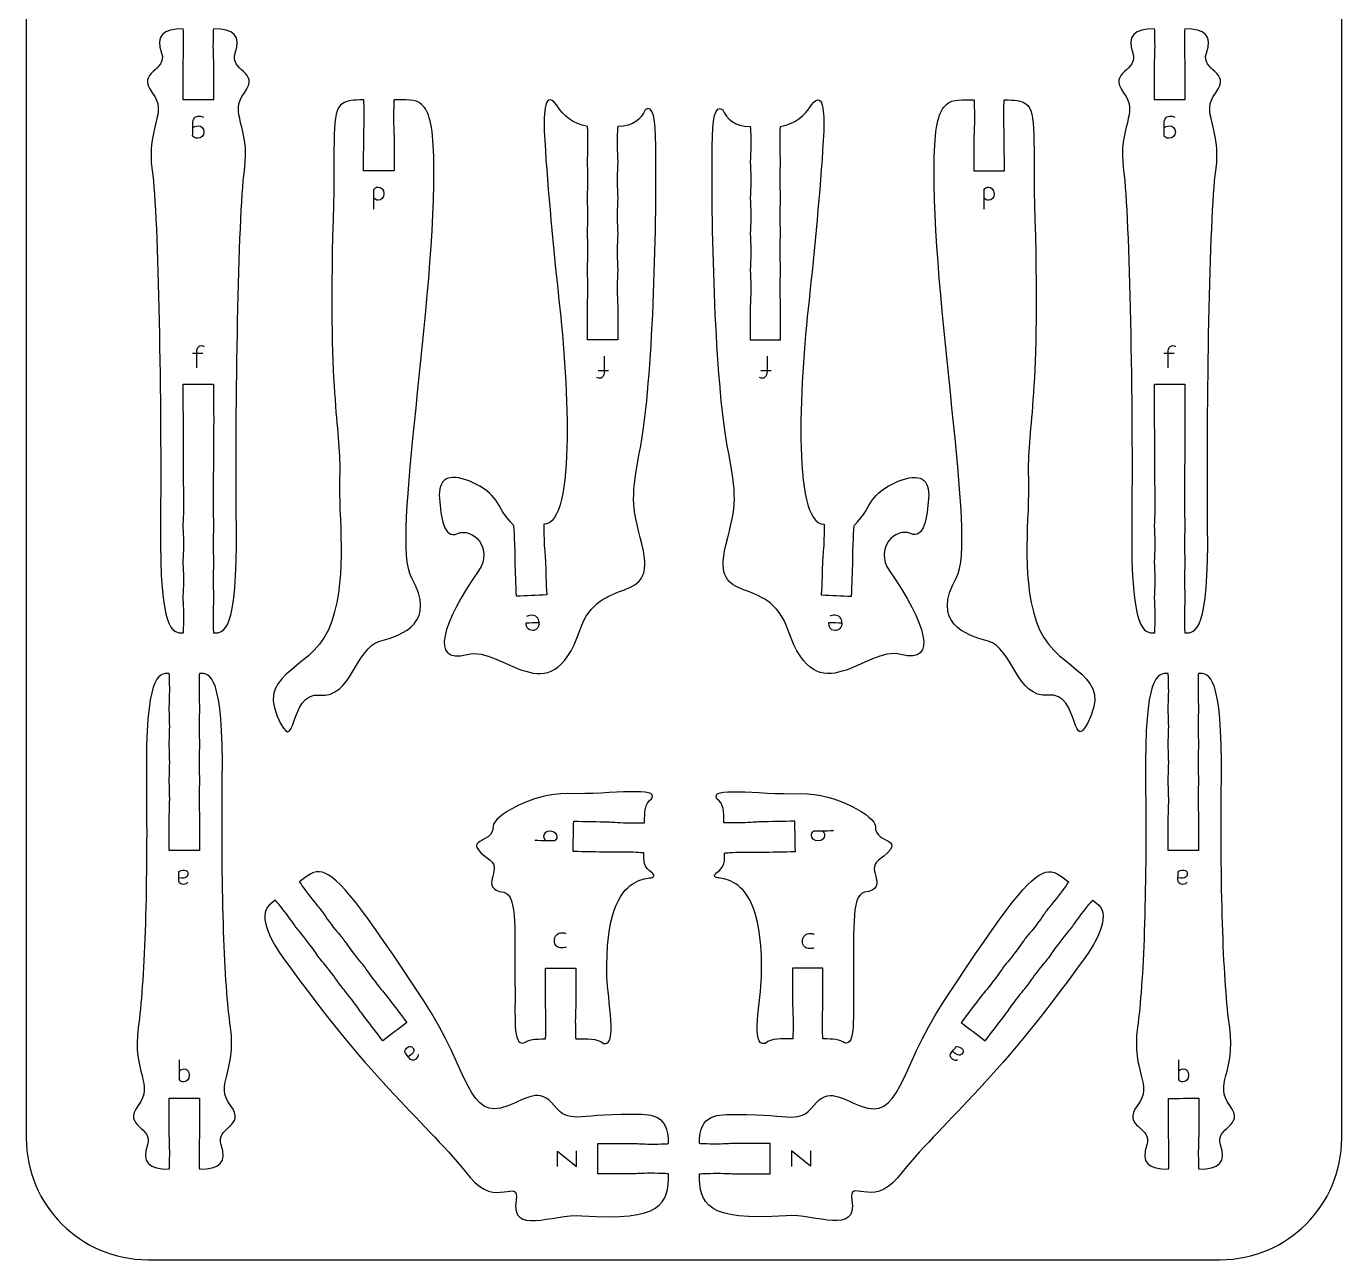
# Model space of a CAD drawing. Extents: x 5 to 405, y 10 to 230.
# Drawn here: x 5 to 135, y 10 to 131.9 of the extents above; entities that cross this region are included whole.
import ezdxf

# ---------------------------------------------------------------- set-up
doc = ezdxf.new("R2010")
doc.units = 0
doc.header["$MEASUREMENT"] = 0
doc.layers.add('DEFAULT', color=18, linetype='CONTINUOUS')

msp = doc.modelspace()

# ---------------------------------------------------------------- linework, layer by layer
at = {"layer": 'DEFAULT', "color": 18}
for points in [[(21.44, 99.6), (22.46, 99.6)], [(117.43, 99.6), (118.45, 99.6)], [(62.53, 97.85), (61.51, 97.85)], [(78.62, 97.85), (77.6, 97.85)], [(57.49, 19.22), (57.49, 20.74), (59.39, 19.22), (59.39, 20.75)], [(82.51, 20.75), (82.51, 19.24), (80.61, 20.75), (80.61, 19.22)]]:
    msp.add_lwpolyline(points, dxfattribs=at)
at = {"layer": 'DEFAULT', "color": 1}
for points, knots in [([(123, 10), (87.67, 10), (52.33, 10), (17, 10), (10.37, 10), (5, 15.37), (5, 22), (5, 87.33), (5, 152.67), (5, 218), (5, 224.63), (10.37, 230), (17, 230), (52.33, 230), (87.67, 230), (123, 230), (129.63, 230), (135, 224.63), (135, 218), (135, 152.67), (135, 87.33), (135, 22), (135, 15.37), (129.63, 10), (123, 10)], [0, 0, 0, 0, 300.472, 300.472, 300.472, 301.472, 301.472, 301.472, 857.062, 857.062, 857.062, 858.062, 858.062, 858.062, 1158.534, 1158.534, 1158.534, 1159.534, 1159.534, 1159.534, 1715.124, 1715.124, 1715.124, 1716.124, 1716.124, 1716.124, 1716.124]), ([(26.56, 117.63), (25.94, 113.15), (25.64, 94.17), (25.76, 82.48), (25.87, 72.04), (24.58, 71.94), (23.51, 71.94), (23.48, 71.94), (23.46, 72.73), (23.46, 73.69), (23.46, 74.66), (23.51, 75.17), (23.51, 75.44), (23.51, 75.72), (23.46, 76.23), (23.46, 77.19), (23.46, 78.16), (23.51, 78.67), (23.51, 78.94), (23.51, 79.22), (23.46, 79.75), (23.46, 80.74), (23.46, 81.74), (23.51, 82.26), (23.51, 82.54), (23.51, 82.82), (23.46, 83.35), (23.46, 84.34), (23.46, 85.33), (23.52, 92.95), (23.52, 93.23), (23.51, 94.33), (23.51, 95.44), (23.51, 96.54), (22.51, 96.54), (21.51, 96.54), (20.51, 96.54), (20.51, 95.44), (20.52, 94.33), (20.52, 93.23), (20.52, 92.95), (20.56, 85.33), (20.56, 84.34), (20.56, 83.35), (20.51, 82.82), (20.51, 82.54), (20.51, 82.26), (20.56, 81.74), (20.56, 80.74), (20.56, 79.75), (20.51, 79.22), (20.51, 78.94), (20.51, 78.67), (20.56, 78.16), (20.56, 77.19), (20.56, 76.23), (20.51, 75.72), (20.51, 75.44), (20.51, 75.17), (20.56, 74.66), (20.56, 73.69), (20.56, 72.73), (20.54, 71.94), (20.51, 71.94), (19.44, 71.94), (18.15, 72.02), (18.26, 82.48), (18.38, 94.17), (18.07, 113.15), (17.44, 117.64), (16.82, 122.12), (19.06, 123.22), (17.44, 125.34), (15.83, 127.46), (18.99, 127.49), (18.37, 129.23), (17.74, 130.98), (18.51, 131.64), (20.5, 131.64), (20.53, 131.64), (20.55, 130.85), (20.55, 129.89), (20.55, 128.92), (20.5, 128.41), (20.5, 128.14), (20.5, 126.97), (20.5, 125.8), (20.5, 124.64), (21.5, 124.64), (22.5, 124.64), (23.5, 124.64), (23.5, 125.8), (23.5, 126.97), (23.5, 128.14), (23.5, 128.41), (23.45, 128.92), (23.45, 129.89), (23.45, 130.85), (23.48, 131.64), (23.5, 131.64), (25.49, 131.64), (26.26, 130.98), (25.64, 129.23), (25.02, 127.49), (28.18, 127.46), (26.56, 125.34), (24.94, 123.22), (27.18, 122.12), (26.56, 117.63)], [1, 1, 1, 1, 2, 2, 2, 3, 3, 3, 4, 4, 4, 5, 5, 5, 6, 6, 6, 7, 7, 7, 8, 8, 8, 9, 9, 9, 10, 10, 10, 11, 11, 11, 20.380005, 20.380005, 20.380005, 28.880005, 28.880005, 28.880005, 38.260011, 38.260011, 38.260011, 39.260011, 39.260011, 39.260011, 40.260011, 40.260011, 40.260011, 41.260011, 41.260011, 41.260011, 42.260011, 42.260011, 42.260011, 43.260011, 43.260011, 43.260011, 44.260011, 44.260011, 44.260011, 45.260011, 45.260011, 45.260011, 46.260011, 46.260011, 46.260011, 47.260011, 47.260011, 47.260011, 48.260011, 48.260011, 48.260011, 49.260011, 49.260011, 49.260011, 50.260011, 50.260011, 50.260011, 51.260011, 51.260011, 51.260011, 52.260011, 52.260011, 52.260011, 53.260011, 53.260011, 53.260011, 63.180011, 63.180011, 63.180011, 71.680011, 71.680011, 71.680011, 81.600011, 81.600011, 81.600011, 82.600011, 82.600011, 82.600011, 83.600011, 83.600011, 83.600011, 84.600011, 84.600011, 84.600011, 85.600011, 85.600011, 85.600011, 86.600011, 86.600011, 86.600011, 86.600011]), ([(122.56, 117.63), (121.93, 113.15), (121.63, 94.17), (121.75, 82.48), (121.86, 72.04), (120.58, 71.94), (119.51, 71.94), (119.48, 71.94), (119.46, 72.73), (119.46, 73.69), (119.46, 74.66), (119.51, 75.17), (119.51, 75.44), (119.51, 75.72), (119.46, 76.23), (119.46, 77.19), (119.46, 78.16), (119.51, 78.67), (119.51, 78.94), (119.51, 79.22), (119.46, 79.75), (119.46, 80.74), (119.46, 81.74), (119.51, 82.26), (119.51, 82.54), (119.51, 82.82), (119.46, 83.35), (119.46, 84.34), (119.46, 85.33), (119.51, 92.95), (119.51, 93.23), (119.51, 94.33), (119.51, 95.44), (119.51, 96.54), (118.51, 96.54), (117.51, 96.54), (116.51, 96.54), (116.51, 95.44), (116.51, 94.33), (116.51, 93.23), (116.51, 92.95), (116.56, 85.33), (116.56, 84.34), (116.56, 83.35), (116.51, 82.82), (116.51, 82.54), (116.51, 82.26), (116.56, 81.74), (116.56, 80.74), (116.56, 79.75), (116.51, 79.22), (116.51, 78.94), (116.51, 78.67), (116.56, 78.16), (116.56, 77.19), (116.56, 76.23), (116.51, 75.72), (116.51, 75.44), (116.51, 75.17), (116.56, 74.66), (116.56, 73.69), (116.56, 72.73), (116.53, 71.94), (116.51, 71.94), (115.44, 71.94), (114.15, 72.02), (114.25, 82.48), (114.38, 94.17), (114.06, 113.15), (113.44, 117.64), (112.82, 122.12), (115.06, 123.22), (113.44, 125.34), (111.82, 127.46), (114.98, 127.49), (114.36, 129.23), (113.74, 130.98), (114.51, 131.64), (116.5, 131.64), (116.53, 131.64), (116.55, 130.85), (116.55, 129.89), (116.55, 128.92), (116.5, 128.41), (116.5, 128.14), (116.5, 126.97), (116.5, 125.8), (116.5, 124.64), (117.5, 124.64), (118.5, 124.64), (119.5, 124.64), (119.5, 125.8), (119.5, 126.97), (119.5, 128.14), (119.5, 128.41), (119.45, 128.92), (119.45, 129.89), (119.45, 130.85), (119.47, 131.64), (119.5, 131.64), (121.49, 131.64), (122.26, 130.98), (121.63, 129.23), (121.01, 127.49), (124.17, 127.46), (122.56, 125.34), (120.94, 123.22), (123.18, 122.12), (122.56, 117.63)], [1, 1, 1, 1, 2, 2, 2, 3, 3, 3, 4, 4, 4, 5, 5, 5, 6, 6, 6, 7, 7, 7, 8, 8, 8, 9, 9, 9, 10, 10, 10, 11, 11, 11, 20.380005, 20.380005, 20.380005, 28.880005, 28.880005, 28.880005, 38.260011, 38.260011, 38.260011, 39.260011, 39.260011, 39.260011, 40.260011, 40.260011, 40.260011, 41.260011, 41.260011, 41.260011, 42.260011, 42.260011, 42.260011, 43.260011, 43.260011, 43.260011, 44.260011, 44.260011, 44.260011, 45.260011, 45.260011, 45.260011, 46.260011, 46.260011, 46.260011, 47.260011, 47.260011, 47.260011, 48.260011, 48.260011, 48.260011, 49.260011, 49.260011, 49.260011, 50.260011, 50.260011, 50.260011, 51.260011, 51.260011, 51.260011, 52.260011, 52.260011, 52.260011, 53.260011, 53.260011, 53.260011, 63.180011, 63.180011, 63.180011, 71.680011, 71.680011, 71.680011, 81.600011, 81.600011, 81.600011, 82.600011, 82.600011, 82.600011, 83.600011, 83.600011, 83.600011, 84.600011, 84.600011, 84.600011, 85.600011, 85.600011, 85.600011, 86.600011, 86.600011, 86.600011, 86.600011]), ([(67.21, 120.06), (67.31, 111.32), (66.92, 97.06), (65.72, 90.44), (64.76, 85.16), (64.78, 84.89), (65.86, 80.61), (67.45, 74.31), (61.68, 78.01), (59.7, 72.19), (56.79, 63.68), (52.07, 70.72), (48.58, 69.82), (44.77, 68.84), (46.16, 72.98), (49.69, 78.09), (51.24, 80.33), (49.06, 82.41), (47.63, 81.77), (46.24, 81.16), (45.98, 83.43), (45.83, 85.24), (45.66, 87.14), (46.69, 87.82), (48.82, 86.93), (51.92, 85.63), (51.14, 84.68), (53.16, 82.58), (53.19, 82.58), (53.24, 81.8), (53.28, 80.83), (53.32, 79.87), (53.29, 79.35), (53.3, 79.08), (53.34, 77.92), (53.39, 76.75), (53.43, 75.58), (54.43, 75.62), (55.43, 75.66), (56.43, 75.7), (56.38, 76.87), (56.34, 78.03), (56.3, 79.2), (56.29, 79.47), (56.22, 79.97), (56.18, 80.94), (56.14, 81.9), (56.14, 82.67), (56.16, 82.7), (59.45, 82.68), (58.49, 97.6), (57.55, 105.6), (57.02, 111.03), (56.43, 116.65), (56.19, 121.53), (56.15, 122.38), (56.07, 125.94), (57.41, 124.13), (58.05, 123.05), (59.03, 122.26), (60.46, 122.01), (60.48, 121.99), (60.51, 121.22), (60.5, 120.26), (60.5, 119.3), (60.46, 118.79), (60.46, 118.51), (60.46, 118.23), (60.51, 117.71), (60.5, 116.72), (60.5, 115.72), (60.45, 115.2), (60.45, 114.92), (60.45, 114.65), (60.5, 114.13), (60.5, 113.17), (60.5, 112.2), (60.45, 111.69), (60.46, 111.42), (60.46, 111.14), (60.5, 110.61), (60.5, 109.62), (60.5, 108.63), (60.45, 108.1), (60.45, 107.82), (60.45, 107.54), (60.5, 107.02), (60.5, 106.02), (60.5, 105.03), (60.45, 104.5), (60.45, 104.23), (60.45, 103.12), (60.45, 102.02), (60.46, 100.92), (61.46, 100.92), (62.45, 100.92), (63.45, 100.92), (63.45, 102.02), (63.45, 103.12), (63.45, 104.22), (63.45, 104.5), (63.4, 105.03), (63.4, 106.02), (63.4, 107.02), (63.45, 107.54), (63.45, 107.82), (63.45, 108.1), (63.4, 108.62), (63.4, 109.62), (63.4, 110.61), (63.45, 111.14), (63.45, 111.42), (63.45, 111.69), (63.4, 112.2), (63.4, 113.17), (63.4, 114.13), (63.45, 114.65), (63.45, 114.92), (63.45, 115.2), (63.4, 115.72), (63.4, 116.72), (63.4, 117.71), (63.45, 118.23), (63.45, 118.51), (63.45, 118.79), (63.4, 119.3), (63.4, 120.26), (63.4, 121.21), (63.43, 121.99), (63.46, 122.01), (65.02, 122.01), (65.78, 122.73), (66.15, 123.65), (66.95, 124.24), (67.19, 122.74), (67.21, 120.06)], [1, 1, 1, 1, 2, 2, 2, 3, 3, 3, 4, 4, 4, 5, 5, 5, 6, 6, 6, 7, 7, 7, 8, 8, 8, 9, 9, 9, 10, 10, 10, 11, 11, 11, 12, 12, 12, 21.922165, 21.922165, 21.922165, 30.421381, 30.421381, 30.421381, 40.343584, 40.343584, 40.343584, 41.343584, 41.343584, 41.343584, 42.343584, 42.343584, 42.343584, 43.343584, 43.343584, 43.343584, 44.343584, 44.343584, 44.343584, 45.343584, 45.343584, 45.343584, 46.343584, 46.343584, 46.343584, 47.343584, 47.343584, 47.343584, 48.343584, 48.343584, 48.343584, 49.343584, 49.343584, 49.343584, 50.343584, 50.343584, 50.343584, 51.343584, 51.343584, 51.343584, 52.343584, 52.343584, 52.343584, 53.343584, 53.343584, 53.343584, 54.343584, 54.343584, 54.343584, 55.343584, 55.343584, 55.343584, 56.343584, 56.343584, 56.343584, 65.721591, 65.721591, 65.721591, 74.222591, 74.222591, 74.222591, 83.592593, 83.592593, 83.592593, 84.592593, 84.592593, 84.592593, 85.592593, 85.592593, 85.592593, 86.592593, 86.592593, 86.592593, 87.592593, 87.592593, 87.592593, 88.592593, 88.592593, 88.592593, 89.592593, 89.592593, 89.592593, 90.592593, 90.592593, 90.592593, 91.592593, 91.592593, 91.592593, 92.592593, 92.592593, 92.592593, 93.592593, 93.592593, 93.592593, 94.592593, 94.592593, 94.592593, 95.592593, 95.592593, 95.592593, 95.592593]), ([(72.79, 120.06), (72.69, 111.32), (73.08, 97.06), (74.28, 90.44), (75.24, 85.16), (75.22, 84.89), (74.14, 80.61), (72.55, 74.31), (78.32, 78.01), (80.3, 72.19), (83.21, 63.68), (87.93, 70.72), (91.42, 69.82), (95.23, 68.84), (93.84, 72.98), (90.31, 78.09), (88.76, 80.33), (90.94, 82.41), (92.37, 81.77), (93.76, 81.16), (94.02, 83.43), (94.17, 85.24), (94.34, 87.14), (93.31, 87.82), (91.18, 86.93), (88.08, 85.63), (88.86, 84.68), (86.84, 82.58), (86.81, 82.58), (86.76, 81.8), (86.72, 80.83), (86.68, 79.87), (86.71, 79.35), (86.7, 79.08), (86.66, 77.92), (86.61, 76.75), (86.57, 75.58), (85.57, 75.62), (84.57, 75.66), (83.57, 75.7), (83.62, 76.87), (83.66, 78.03), (83.7, 79.2), (83.71, 79.47), (83.78, 79.97), (83.82, 80.94), (83.86, 81.9), (83.86, 82.67), (83.84, 82.7), (80.55, 82.68), (81.51, 97.6), (82.45, 105.6), (82.98, 111.03), (83.57, 116.65), (83.81, 121.53), (83.85, 122.38), (83.93, 125.94), (82.59, 124.13), (81.95, 123.05), (80.97, 122.26), (79.54, 122.01), (79.52, 121.99), (79.49, 121.22), (79.5, 120.26), (79.5, 119.3), (79.54, 118.79), (79.54, 118.51), (79.54, 118.23), (79.49, 117.71), (79.5, 116.72), (79.5, 115.72), (79.55, 115.2), (79.55, 114.92), (79.55, 114.65), (79.5, 114.13), (79.5, 113.17), (79.5, 112.2), (79.55, 111.69), (79.54, 111.42), (79.54, 111.14), (79.5, 110.61), (79.5, 109.62), (79.5, 108.63), (79.55, 108.1), (79.55, 107.82), (79.55, 107.54), (79.5, 107.02), (79.5, 106.02), (79.5, 105.03), (79.55, 104.5), (79.55, 104.23), (79.55, 103.12), (79.55, 102.02), (79.54, 100.92), (78.54, 100.92), (77.55, 100.92), (76.55, 100.92), (76.55, 102.02), (76.55, 103.12), (76.55, 104.22), (76.55, 104.5), (76.6, 105.03), (76.6, 106.02), (76.6, 107.02), (76.55, 107.54), (76.55, 107.82), (76.55, 108.1), (76.6, 108.62), (76.6, 109.62), (76.6, 110.61), (76.55, 111.14), (76.55, 111.42), (76.55, 111.69), (76.6, 112.2), (76.6, 113.17), (76.6, 114.13), (76.55, 114.65), (76.55, 114.92), (76.55, 115.2), (76.6, 115.72), (76.6, 116.72), (76.6, 117.71), (76.55, 118.23), (76.55, 118.51), (76.55, 118.79), (76.6, 119.3), (76.6, 120.26), (76.6, 121.21), (76.57, 121.99), (76.54, 122.01), (74.98, 122.01), (74.22, 122.73), (73.85, 123.65), (73.05, 124.24), (72.81, 122.74), (72.79, 120.06)], [1, 1, 1, 1, 2, 2, 2, 3, 3, 3, 4, 4, 4, 5, 5, 5, 6, 6, 6, 7, 7, 7, 8, 8, 8, 9, 9, 9, 10, 10, 10, 11, 11, 11, 12, 12, 12, 21.922165, 21.922165, 21.922165, 30.421381, 30.421381, 30.421381, 40.343584, 40.343584, 40.343584, 41.343584, 41.343584, 41.343584, 42.343584, 42.343584, 42.343584, 43.343584, 43.343584, 43.343584, 44.343584, 44.343584, 44.343584, 45.343584, 45.343584, 45.343584, 46.343584, 46.343584, 46.343584, 47.343584, 47.343584, 47.343584, 48.343584, 48.343584, 48.343584, 49.343584, 49.343584, 49.343584, 50.343584, 50.343584, 50.343584, 51.343584, 51.343584, 51.343584, 52.343584, 52.343584, 52.343584, 53.343584, 53.343584, 53.343584, 54.343584, 54.343584, 54.343584, 55.343584, 55.343584, 55.343584, 56.343584, 56.343584, 56.343584, 65.721591, 65.721591, 65.721591, 74.222591, 74.222591, 74.222591, 83.592593, 83.592593, 83.592593, 84.592593, 84.592593, 84.592593, 85.592593, 85.592593, 85.592593, 86.592593, 86.592593, 86.592593, 87.592593, 87.592593, 87.592593, 88.592593, 88.592593, 88.592593, 89.592593, 89.592593, 89.592593, 90.592593, 90.592593, 90.592593, 91.592593, 91.592593, 91.592593, 92.592593, 92.592593, 92.592593, 93.592593, 93.592593, 93.592593, 94.592593, 94.592593, 94.592593, 95.592593, 95.592593, 95.592593, 95.592593]), ([(45.26, 119.03), (45.6, 104.65), (41, 81.01), (43.07, 77.41), (45.58, 73.04), (42.32, 71.73), (39.94, 71.13), (37.56, 70.52), (37.14, 65.43), (33.99, 65.81), (30.84, 66.18), (31.74, 59.17), (29.8, 63.73), (27.86, 68.29), (33.66, 68.24), (35.21, 73.11), (36.76, 77.98), (35.82, 83.28), (35.96, 87.28), (36.15, 92.19), (34.78, 94.46), (35.32, 112.79), (35.55, 120.77), (35.09, 123.4), (36.22, 124.24), (36.66, 124.57), (37.32, 124.63), (38.34, 124.63), (38.37, 124.63), (38.4, 123.84), (38.4, 122.88), (38.39, 121.91), (38.34, 121.4), (38.35, 121.13), (38.34, 119.96), (38.34, 118.79), (38.34, 117.63), (39.34, 117.63), (40.34, 117.63), (41.34, 117.63), (41.34, 118.79), (41.34, 119.96), (41.34, 121.13), (41.34, 121.4), (41.29, 121.91), (41.3, 122.88), (41.3, 123.83), (41.32, 124.61), (41.35, 124.63), (42.49, 124.63), (43.41, 124.74), (44.07, 124.18), (44.78, 123.57), (45.19, 122.18), (45.26, 119.03)], [1, 1, 1, 1, 2, 2, 2, 3, 3, 3, 4, 4, 4, 5, 5, 5, 6, 6, 6, 7, 7, 7, 8, 8, 8, 9, 9, 9, 10, 10, 10, 11, 11, 11, 12, 12, 12, 21.922001, 21.922001, 21.922001, 30.419001, 30.419001, 30.419001, 40.341003, 40.341003, 40.341003, 41.341003, 41.341003, 41.341003, 42.341003, 42.341003, 42.341003, 43.341003, 43.341003, 43.341003, 44.341003, 44.341003, 44.341003, 44.341003]), ([(94.74, 119.03), (94.4, 104.65), (99, 81.01), (96.93, 77.41), (94.42, 73.04), (97.68, 71.73), (100.06, 71.13), (102.44, 70.52), (102.86, 65.43), (106.01, 65.81), (109.16, 66.18), (108.26, 59.17), (110.2, 63.73), (112.14, 68.29), (106.34, 68.24), (104.79, 73.11), (103.24, 77.98), (104.18, 83.28), (104.04, 87.28), (103.85, 92.19), (105.22, 94.46), (104.68, 112.79), (104.45, 120.77), (104.91, 123.4), (103.78, 124.24), (103.34, 124.57), (102.68, 124.63), (101.66, 124.63), (101.63, 124.63), (101.6, 123.84), (101.6, 122.88), (101.61, 121.91), (101.66, 121.4), (101.65, 121.13), (101.66, 119.96), (101.66, 118.79), (101.66, 117.63), (100.66, 117.63), (99.66, 117.63), (98.66, 117.63), (98.66, 118.79), (98.66, 119.96), (98.66, 121.13), (98.66, 121.4), (98.71, 121.91), (98.7, 122.88), (98.7, 123.83), (98.68, 124.61), (98.66, 124.63), (97.51, 124.63), (96.59, 124.74), (95.93, 124.18), (95.22, 123.57), (94.81, 122.18), (94.74, 119.03)], [1, 1, 1, 1, 2, 2, 2, 3, 3, 3, 4, 4, 4, 5, 5, 5, 6, 6, 6, 7, 7, 7, 8, 8, 8, 9, 9, 9, 10, 10, 10, 11, 11, 11, 12, 12, 12, 21.922001, 21.922001, 21.922001, 30.419001, 30.419001, 30.419001, 40.341003, 40.341003, 40.341003, 41.341003, 41.341003, 41.341003, 42.341003, 42.341003, 42.341003, 43.341003, 43.341003, 43.341003, 44.341003, 44.341003, 44.341003, 44.341003]), ([(16.06, 32.95), (16.68, 37.43), (16.99, 45.73), (16.87, 57.41), (16.76, 67.85), (18.05, 67.95), (19.12, 67.95), (19.15, 67.95), (19.17, 67.17), (19.17, 66.2), (19.17, 65.23), (19.12, 64.72), (19.12, 64.45), (19.12, 64.18), (19.17, 63.67), (19.17, 62.7), (19.17, 61.73), (19.12, 61.22), (19.12, 60.95), (19.12, 60.67), (19.17, 60.15), (19.17, 59.15), (19.17, 58.16), (19.12, 57.63), (19.12, 57.35), (19.12, 57.07), (19.17, 56.55), (19.17, 55.55), (19.17, 54.56), (19.12, 54.04), (19.12, 53.76), (19.12, 52.65), (19.12, 51.55), (19.12, 50.45), (20.12, 50.45), (21.12, 50.45), (22.12, 50.45), (22.12, 51.55), (22.12, 52.65), (22.12, 53.76), (22.12, 54.04), (22.07, 54.56), (22.07, 55.55), (22.07, 56.55), (22.12, 57.07), (22.12, 57.35), (22.12, 57.63), (22.07, 58.16), (22.07, 59.15), (22.07, 60.15), (22.12, 60.67), (22.12, 60.95), (22.12, 61.22), (22.07, 61.73), (22.07, 62.7), (22.07, 63.67), (22.12, 64.18), (22.12, 64.45), (22.12, 64.72), (22.07, 65.23), (22.07, 66.2), (22.07, 67.17), (22.09, 67.95), (22.12, 67.95), (23.19, 67.95), (24.48, 67.87), (24.37, 57.41), (24.25, 45.73), (24.56, 37.43), (25.18, 32.95), (25.8, 28.47), (23.56, 27.36), (25.18, 25.24), (26.8, 23.13), (23.64, 23.1), (24.26, 21.35), (24.88, 19.61), (24.11, 18.95), (22.12, 18.95), (22.09, 18.95), (22.07, 19.73), (22.07, 20.7), (22.07, 21.66), (22.12, 22.18), (22.12, 22.45), (22.12, 23.61), (22.12, 24.78), (22.12, 25.95), (21.12, 25.95), (20.12, 25.95), (19.12, 25.95), (19.12, 24.78), (19.12, 23.61), (19.12, 22.45), (19.12, 22.18), (19.17, 21.66), (19.17, 20.7), (19.17, 19.73), (19.15, 18.95), (19.12, 18.95), (17.13, 18.95), (16.36, 19.61), (16.98, 21.35), (17.6, 23.1), (14.44, 23.13), (16.06, 25.24), (17.68, 27.36), (15.44, 28.47), (16.06, 32.95)], [1, 1, 1, 1, 2, 2, 2, 3, 3, 3, 4, 4, 4, 5, 5, 5, 6, 6, 6, 7, 7, 7, 8, 8, 8, 9, 9, 9, 10, 10, 10, 11, 11, 11, 20.380005, 20.380005, 20.380005, 28.880005, 28.880005, 28.880005, 38.260011, 38.260011, 38.260011, 39.260011, 39.260011, 39.260011, 40.260011, 40.260011, 40.260011, 41.260011, 41.260011, 41.260011, 42.260011, 42.260011, 42.260011, 43.260011, 43.260011, 43.260011, 44.260011, 44.260011, 44.260011, 45.260011, 45.260011, 45.260011, 46.260011, 46.260011, 46.260011, 47.260011, 47.260011, 47.260011, 48.260011, 48.260011, 48.260011, 49.260011, 49.260011, 49.260011, 50.260011, 50.260011, 50.260011, 51.260011, 51.260011, 51.260011, 52.260011, 52.260011, 52.260011, 53.260011, 53.260011, 53.260011, 63.180011, 63.180011, 63.180011, 71.680011, 71.680011, 71.680011, 81.600011, 81.600011, 81.600011, 82.600011, 82.600011, 82.600011, 83.600011, 83.600011, 83.600011, 84.600011, 84.600011, 84.600011, 85.600011, 85.600011, 85.600011, 86.600011, 86.600011, 86.600011, 86.600011]), ([(114.82, 32.95), (115.43, 37.43), (115.74, 45.72), (115.61, 57.41), (115.49, 67.85), (116.78, 67.95), (117.85, 67.95), (117.87, 67.95), (117.9, 67.16), (117.9, 66.2), (117.9, 65.23), (117.85, 64.72), (117.85, 64.45), (117.85, 64.18), (117.9, 63.66), (117.9, 62.7), (117.9, 61.73), (117.85, 61.22), (117.85, 60.95), (117.85, 60.67), (117.9, 60.14), (117.9, 59.15), (117.9, 58.15), (117.85, 57.63), (117.85, 57.35), (117.85, 57.07), (117.9, 56.54), (117.9, 55.55), (117.91, 54.56), (117.86, 54.03), (117.86, 53.75), (117.86, 52.65), (117.86, 51.55), (117.86, 50.45), (118.86, 50.45), (119.86, 50.45), (120.86, 50.45), (120.86, 51.55), (120.86, 52.65), (120.85, 53.76), (120.85, 54.04), (120.81, 54.56), (120.8, 55.55), (120.8, 56.55), (120.85, 57.07), (120.85, 57.35), (120.85, 57.63), (120.8, 58.16), (120.8, 59.15), (120.8, 60.15), (120.85, 60.67), (120.85, 60.95), (120.85, 61.22), (120.8, 61.73), (120.8, 62.7), (120.8, 63.67), (120.85, 64.18), (120.85, 64.45), (120.85, 64.72), (120.8, 65.23), (120.8, 66.2), (120.8, 67.17), (120.82, 67.95), (120.84, 67.95), (121.92, 67.95), (123.21, 67.88), (123.11, 57.42), (122.99, 45.73), (123.31, 37.43), (123.93, 32.95), (124.56, 28.47), (122.32, 27.36), (123.94, 25.25), (125.56, 23.13), (122.4, 23.1), (123.02, 21.36), (123.64, 19.61), (122.88, 18.95), (120.88, 18.95), (120.85, 18.95), (120.83, 19.73), (120.83, 20.7), (120.83, 21.66), (120.88, 22.18), (120.88, 22.45), (120.88, 23.61), (120.88, 24.78), (120.88, 25.95), (119.88, 25.95), (118.88, 25.95), (117.88, 25.94), (117.88, 24.78), (117.88, 23.61), (117.88, 22.45), (117.88, 22.17), (117.93, 21.66), (117.93, 20.7), (117.93, 19.73), (117.91, 18.95), (117.88, 18.95), (115.89, 18.94), (115.12, 19.6), (115.74, 21.35), (116.36, 23.09), (113.2, 23.12), (114.82, 25.24), (116.44, 27.36), (114.19, 28.46), (114.82, 32.95)], [1, 1, 1, 1, 2, 2, 2, 3, 3, 3, 4, 4, 4, 5, 5, 5, 6, 6, 6, 7, 7, 7, 8, 8, 8, 9, 9, 9, 10, 10, 10, 11, 11, 11, 20.380015, 20.380015, 20.380015, 28.880018, 28.880018, 28.880018, 38.260033, 38.260033, 38.260033, 39.260033, 39.260033, 39.260033, 40.260033, 40.260033, 40.260033, 41.260033, 41.260033, 41.260033, 42.260033, 42.260033, 42.260033, 43.260033, 43.260033, 43.260033, 44.260033, 44.260033, 44.260033, 45.260033, 45.260033, 45.260033, 46.260033, 46.260033, 46.260033, 47.260033, 47.260033, 47.260033, 48.260033, 48.260033, 48.260033, 49.260033, 49.260033, 49.260033, 50.260033, 50.260033, 50.260033, 51.260033, 51.260033, 51.260033, 52.260033, 52.260033, 52.260033, 53.260033, 53.260033, 53.260033, 63.180035, 63.180035, 63.180035, 71.680038, 71.680038, 71.680038, 81.60004, 81.60004, 81.60004, 82.60004, 82.60004, 82.60004, 83.60004, 83.60004, 83.60004, 84.60004, 84.60004, 84.60004, 85.60004, 85.60004, 85.60004, 86.60004, 86.60004, 86.60004, 86.60004]), ([(62.03, 31.37), (61.37, 31.93), (60.45, 31.82), (59.31, 31.82), (59.28, 31.82), (59.26, 32.61), (59.26, 33.57), (59.26, 34.54), (59.31, 35.05), (59.31, 35.32), (59.31, 36.49), (59.31, 37.65), (59.31, 38.82), (58.31, 38.82), (57.31, 38.82), (56.32, 38.82), (56.32, 37.65), (56.31, 36.49), (56.31, 35.32), (56.31, 35.05), (56.36, 34.54), (56.36, 33.57), (56.36, 32.61), (56.33, 31.82), (56.31, 31.82), (55.29, 31.82), (54.62, 31.76), (54.18, 31.44), (53.03, 31.05), (53.36, 34.18), (53.29, 37.27), (53.19, 41.93), (53.63, 46.07), (52.19, 46.31), (49.63, 46.72), (52.15, 48.51), (50.83, 49.48), (47.63, 51.82), (51.21, 50.92), (51.14, 52.84), (51.1, 53.78), (55, 56.13), (58.48, 56.06), (63.07, 55.98), (67.6, 56.8), (66.79, 55.56), (66.09, 55.04), (66.12, 54.25), (66.09, 53.19), (66.06, 53.17), (65.29, 53.16), (64.35, 53.18), (63.38, 53.2), (62.87, 53.26), (62.59, 53.27), (61.43, 53.29), (60.26, 53.32), (59.1, 53.34), (59.08, 52.34), (59.06, 51.34), (59.04, 50.34), (60.2, 50.32), (61.37, 50.3), (62.54, 50.27), (62.81, 50.27), (63.32, 50.3), (64.28, 50.28), (65.23, 50.26), (66.01, 50.22), (66.03, 50.19), (66.02, 49.51), (65.95, 48.78), (66.9, 48.2), (67.97, 46.8), (62.09, 50.19), (62.38, 38), (62.44, 35.7), (63.49, 30.96), (62.03, 31.37)], [1, 1, 1, 1, 2, 2, 2, 3, 3, 3, 4, 4, 4, 13.923001, 13.923001, 13.923001, 22.420001, 22.420001, 22.420001, 32.343003, 32.343003, 32.343003, 33.343003, 33.343003, 33.343003, 34.343003, 34.343003, 34.343003, 35.343003, 35.343003, 35.343003, 36.343003, 36.343003, 36.343003, 37.343003, 37.343003, 37.343003, 38.343003, 38.343003, 38.343003, 39.343003, 39.343003, 39.343003, 40.343003, 40.343003, 40.343003, 41.343003, 41.343003, 41.343003, 42.343003, 42.343003, 42.343003, 43.343003, 43.343003, 43.343003, 44.343003, 44.343003, 44.343003, 54.258248, 54.258248, 54.258248, 62.757968, 62.757968, 62.757968, 72.681065, 72.681065, 72.681065, 73.681065, 73.681065, 73.681065, 74.681065, 74.681065, 74.681065, 75.681065, 75.681065, 75.681065, 76.681065, 76.681065, 76.681065, 77.681065, 77.681065, 77.681065, 77.681065]), ([(78.01, 31.37), (78.68, 31.93), (79.59, 31.82), (80.74, 31.82), (80.76, 31.82), (80.78, 32.61), (80.78, 33.57), (80.78, 34.54), (80.73, 35.05), (80.73, 35.32), (80.73, 36.49), (80.73, 37.65), (80.73, 38.82), (81.73, 38.82), (82.73, 38.82), (83.73, 38.82), (83.73, 37.65), (83.73, 36.49), (83.73, 35.32), (83.73, 35.05), (83.68, 34.54), (83.68, 33.57), (83.68, 32.61), (83.71, 31.82), (83.74, 31.82), (84.76, 31.82), (85.42, 31.76), (85.86, 31.44), (87.01, 31.05), (86.69, 34.18), (86.75, 37.27), (86.85, 41.93), (86.42, 46.07), (87.85, 46.31), (90.42, 46.72), (87.9, 48.51), (89.22, 49.48), (92.41, 51.82), (88.83, 50.92), (88.91, 52.84), (88.94, 53.78), (85.05, 56.13), (81.56, 56.06), (76.98, 55.98), (72.45, 56.8), (73.26, 55.56), (73.96, 55.04), (73.93, 54.25), (73.95, 53.19), (73.99, 53.17), (74.76, 53.16), (75.7, 53.18), (76.67, 53.2), (77.18, 53.26), (77.45, 53.27), (78.62, 53.29), (79.78, 53.32), (80.95, 53.34), (80.97, 52.34), (80.99, 51.34), (81.01, 50.34), (79.84, 50.32), (78.68, 50.3), (77.51, 50.27), (77.24, 50.27), (76.73, 50.3), (75.76, 50.28), (74.81, 50.26), (74.04, 50.22), (74.01, 50.19), (74.03, 49.51), (74.1, 48.78), (73.15, 48.2), (72.08, 46.8), (77.95, 50.19), (77.66, 38), (77.6, 35.7), (76.56, 30.96), (78.01, 31.37)], [1, 1, 1, 1, 2, 2, 2, 3, 3, 3, 4, 4, 4, 13.923001, 13.923001, 13.923001, 22.420001, 22.420001, 22.420001, 32.343003, 32.343003, 32.343003, 33.343003, 33.343003, 33.343003, 34.343003, 34.343003, 34.343003, 35.343003, 35.343003, 35.343003, 36.343003, 36.343003, 36.343003, 37.343003, 37.343003, 37.343003, 38.343003, 38.343003, 38.343003, 39.343003, 39.343003, 39.343003, 40.343003, 40.343003, 40.343003, 41.343003, 41.343003, 41.343003, 42.343003, 42.343003, 42.343003, 43.343003, 43.343003, 43.343003, 44.343003, 44.343003, 44.343003, 54.258248, 54.258248, 54.258248, 62.757969, 62.757969, 62.757969, 72.681066, 72.681066, 72.681066, 73.681066, 73.681066, 73.681066, 74.681066, 74.681066, 74.681066, 75.681066, 75.681066, 75.681066, 76.681066, 76.681066, 76.681066, 77.681066, 77.681066, 77.681066, 77.681066]), ([(59.9, 14.34), (56.92, 14.54), (52.86, 12.38), (53.4, 15.87), (53.76, 18.21), (51.38, 15), (48.88, 18.12), (44.31, 23.83), (39.62, 26.97), (30.35, 39.88), (29.11, 41.62), (28.69, 42.82), (28.59, 43.61), (28.45, 44.72), (29.06, 45.12), (29.6, 45.54), (29.63, 45.55), (30.12, 44.94), (30.71, 44.17), (31.29, 43.41), (31.57, 42.97), (31.73, 42.75), (31.89, 42.54), (32.24, 42.16), (32.83, 41.39), (33.42, 40.62), (33.69, 40.19), (33.85, 39.97), (34.02, 39.75), (34.38, 39.36), (34.98, 38.57), (35.59, 37.78), (35.87, 37.34), (36.04, 37.11), (36.21, 36.89), (36.56, 36.5), (37.17, 35.71), (37.77, 34.92), (38.05, 34.48), (38.22, 34.26), (38.89, 33.38), (39.56, 32.51), (40.23, 31.63), (41.02, 32.24), (41.82, 32.84), (42.61, 33.45), (41.94, 34.32), (41.27, 35.2), (40.6, 36.07), (40.43, 36.3), (40.07, 36.69), (39.47, 37.48), (38.87, 38.26), (38.59, 38.71), (38.42, 38.93), (38.25, 39.16), (37.89, 39.54), (37.29, 40.33), (36.69, 41.12), (36.41, 41.57), (36.24, 41.79), (36.07, 42.01), (35.72, 42.38), (35.13, 43.15), (34.55, 43.92), (34.28, 44.36), (34.12, 44.57), (33.95, 44.79), (33.6, 45.17), (33.01, 45.94), (32.42, 46.7), (31.97, 47.34), (31.99, 47.35), (32.83, 47.99), (33.43, 48.51), (34.26, 48.29), (35.81, 47.87), (38.16, 44.94), (44.28, 35.59), (48.94, 28.46), (48.55, 23.67), (52.58, 25.2), (54.47, 25.92), (55.69, 27.06), (57.18, 25.24), (58.71, 23.36), (59.24, 24.37), (64.75, 24.36), (66.62, 24.36), (68.48, 24.48), (68.48, 21.48), (68.48, 21.45), (67.69, 21.43), (66.73, 21.43), (65.76, 21.43), (65.25, 21.49), (64.98, 21.48), (63.82, 21.49), (62.65, 21.49), (61.48, 21.49), (61.48, 20.49), (61.48, 19.49), (61.48, 18.49), (62.65, 18.49), (63.81, 18.49), (64.98, 18.48), (65.25, 18.49), (65.76, 18.54), (66.73, 18.54), (67.69, 18.53), (68.48, 18.51), (68.48, 18.48), (68.47, 15.48), (67.83, 13.8), (59.9, 14.34)], [1, 1, 1, 1, 2, 2, 2, 3, 3, 3, 4, 4, 4, 5, 5, 5, 6, 6, 6, 7, 7, 7, 8, 8, 8, 9, 9, 9, 10, 10, 10, 11, 11, 11, 12, 12, 12, 13, 13, 13, 14, 14, 14, 23.375011, 23.375011, 23.375011, 31.867496, 31.867496, 31.867496, 41.243302, 41.243302, 41.243302, 42.243302, 42.243302, 42.243302, 43.243302, 43.243302, 43.243302, 44.243302, 44.243302, 44.243302, 45.243302, 45.243302, 45.243302, 46.243302, 46.243302, 46.243302, 47.243302, 47.243302, 47.243302, 48.243302, 48.243302, 48.243302, 49.243302, 49.243302, 49.243302, 50.243302, 50.243302, 50.243302, 51.243302, 51.243302, 51.243302, 52.243302, 52.243302, 52.243302, 53.243302, 53.243302, 53.243302, 54.243302, 54.243302, 54.243302, 55.243302, 55.243302, 55.243302, 56.243302, 56.243302, 56.243302, 57.243302, 57.243302, 57.243302, 67.171307, 67.171307, 67.171307, 75.675307, 75.675307, 75.675307, 85.59331, 85.59331, 85.59331, 86.59331, 86.59331, 86.59331, 87.59331, 87.59331, 87.59331, 88.59331, 88.59331, 88.59331, 88.59331]), ([(80.1, 14.34), (83.08, 14.54), (87.14, 12.38), (86.6, 15.87), (86.24, 18.21), (88.62, 15), (91.12, 18.12), (95.69, 23.83), (100.38, 26.97), (109.65, 39.88), (110.89, 41.62), (111.31, 42.82), (111.41, 43.61), (111.55, 44.72), (110.94, 45.12), (110.4, 45.54), (110.37, 45.55), (109.88, 44.94), (109.29, 44.17), (108.71, 43.41), (108.43, 42.97), (108.27, 42.75), (108.11, 42.54), (107.76, 42.16), (107.17, 41.39), (106.58, 40.62), (106.31, 40.19), (106.15, 39.97), (105.98, 39.75), (105.62, 39.36), (105.02, 38.57), (104.41, 37.78), (104.13, 37.34), (103.96, 37.11), (103.79, 36.89), (103.44, 36.5), (102.83, 35.71), (102.23, 34.92), (101.95, 34.48), (101.78, 34.26), (101.11, 33.38), (100.44, 32.51), (99.77, 31.63), (98.98, 32.24), (98.18, 32.84), (97.39, 33.45), (98.06, 34.32), (98.73, 35.2), (99.4, 36.07), (99.57, 36.3), (99.93, 36.69), (100.53, 37.48), (101.13, 38.26), (101.41, 38.71), (101.58, 38.93), (101.75, 39.16), (102.11, 39.54), (102.71, 40.33), (103.31, 41.12), (103.59, 41.57), (103.76, 41.79), (103.93, 42.01), (104.28, 42.38), (104.87, 43.15), (105.45, 43.92), (105.72, 44.36), (105.89, 44.57), (106.05, 44.79), (106.4, 45.17), (106.99, 45.94), (107.58, 46.7), (108.03, 47.34), (108.01, 47.35), (107.17, 47.99), (106.57, 48.51), (105.74, 48.29), (104.19, 47.87), (101.84, 44.94), (95.72, 35.59), (91.06, 28.46), (91.45, 23.67), (87.42, 25.2), (85.53, 25.92), (84.31, 27.06), (82.82, 25.24), (81.29, 23.36), (80.76, 24.37), (75.25, 24.36), (73.38, 24.36), (71.52, 24.48), (71.52, 21.48), (71.52, 21.45), (72.31, 21.43), (73.27, 21.43), (74.24, 21.43), (74.75, 21.49), (75.02, 21.48), (76.18, 21.49), (77.35, 21.49), (78.52, 21.49), (78.52, 20.49), (78.52, 19.49), (78.52, 18.49), (77.35, 18.49), (76.19, 18.49), (75.02, 18.48), (74.75, 18.49), (74.24, 18.54), (73.27, 18.54), (72.31, 18.53), (71.52, 18.51), (71.52, 18.48), (71.53, 15.48), (72.17, 13.8), (80.1, 14.34)], [1, 1, 1, 1, 2, 2, 2, 3, 3, 3, 4, 4, 4, 5, 5, 5, 6, 6, 6, 7, 7, 7, 8, 8, 8, 9, 9, 9, 10, 10, 10, 11, 11, 11, 12, 12, 12, 13, 13, 13, 14, 14, 14, 23.375011, 23.375011, 23.375011, 31.867496, 31.867496, 31.867496, 41.243302, 41.243302, 41.243302, 42.243302, 42.243302, 42.243302, 43.243302, 43.243302, 43.243302, 44.243302, 44.243302, 44.243302, 45.243302, 45.243302, 45.243302, 46.243302, 46.243302, 46.243302, 47.243302, 47.243302, 47.243302, 48.243302, 48.243302, 48.243302, 49.243302, 49.243302, 49.243302, 50.243302, 50.243302, 50.243302, 51.243302, 51.243302, 51.243302, 52.243302, 52.243302, 52.243302, 53.243302, 53.243302, 53.243302, 54.243302, 54.243302, 54.243302, 55.243302, 55.243302, 55.243302, 56.243302, 56.243302, 56.243302, 57.243302, 57.243302, 57.243302, 67.171307, 67.171307, 67.171307, 75.675307, 75.675307, 75.675307, 85.59331, 85.59331, 85.59331, 86.59331, 86.59331, 86.59331, 87.59331, 87.59331, 87.59331, 88.59331, 88.59331, 88.59331, 88.59331])]:
    msp.add_open_spline(points, degree=3, knots=knots, dxfattribs=at)
at = {"layer": 'DEFAULT', "color": 18}
for points, knots in [([(21.45, 121.86), (21.53, 121.97), (21.76, 122.06), (21.97, 122.06), (22.32, 122.06), (22.56, 121.81), (22.56, 121.47), (22.56, 121.06), (22.26, 120.83), (21.94, 120.83), (21.7, 120.83), (21.5, 120.94), (21.44, 121.04), (21.45, 121.15), (21.45, 122.19), (21.45, 122.19), (21.45, 122.52), (21.51, 122.73), (21.63, 122.85), (21.75, 122.99), (21.93, 123.03), (22.09, 123.03), (22.25, 123.03), (22.42, 122.99), (22.52, 122.91)], [0, 0, 0, 0, 1, 1, 1, 2, 2, 2, 3, 3, 3, 4, 4, 4, 5, 5, 5, 6, 6, 6, 7, 7, 7, 8, 8, 8, 8]), ([(117.44, 121.86), (117.52, 121.97), (117.75, 122.06), (117.97, 122.06), (118.31, 122.06), (118.56, 121.81), (118.56, 121.47), (118.56, 121.06), (118.25, 120.83), (117.93, 120.83), (117.69, 120.83), (117.5, 120.94), (117.44, 121.04), (117.44, 121.15), (117.44, 122.19), (117.44, 122.19), (117.44, 122.52), (117.5, 122.73), (117.63, 122.85), (117.75, 122.99), (117.93, 123.03), (118.09, 123.03), (118.24, 123.03), (118.41, 122.99), (118.52, 122.91)], [0, 0, 0, 0, 1, 1, 1, 2, 2, 2, 3, 3, 3, 4, 4, 4, 5, 5, 5, 6, 6, 6, 7, 7, 7, 8, 8, 8, 8]), ([(39.35, 113.84), (39.35, 113.84), (39.36, 115.67), (39.35, 115.77), (39.45, 115.93), (39.57, 116), (39.76, 116), (40.05, 116), (40.34, 115.78), (40.34, 115.34), (40.34, 114.97), (40.11, 114.71), (39.79, 114.71), (39.59, 114.71), (39.44, 114.8), (39.35, 114.94)], [0, 0, 0, 0, 1.003, 1.003, 1.003, 2.006, 2.006, 2.006, 3.009, 3.009, 3.009, 4.012, 4.012, 4.012, 5.015, 5.015, 5.015, 5.015]), ([(99.67, 113.84), (99.67, 113.84), (99.67, 115.67), (99.67, 115.77), (99.76, 115.93), (99.89, 116), (100.08, 116), (100.36, 116), (100.65, 115.78), (100.65, 115.34), (100.65, 114.97), (100.43, 114.71), (100.11, 114.71), (99.9, 114.71), (99.75, 114.8), (99.67, 114.94)], [0, 0, 0, 0, 1.003, 1.003, 1.003, 2.006, 2.006, 2.006, 3.009, 3.009, 3.009, 4.012, 4.012, 4.012, 5.015, 5.015, 5.015, 5.015]), ([(21.84, 98.15), (21.84, 98.64), (21.84, 99.12), (21.84, 99.6), (21.84, 100.23), (22.16, 100.48), (22.59, 100.27)], [0, 0, 0, 0, 4.113, 4.113, 4.113, 5.113, 5.113, 5.113, 5.113]), ([(117.84, 98.15), (117.84, 98.64), (117.84, 99.12), (117.84, 99.6), (117.84, 100.23), (118.16, 100.48), (118.59, 100.27)], [0, 0, 0, 0, 4.113, 4.113, 4.113, 5.113, 5.113, 5.113, 5.113]), ([(62.12, 99.3), (62.12, 98.82), (62.12, 98.34), (62.12, 97.85), (62.12, 97.23), (61.81, 96.98), (61.38, 97.18)], [0, 0, 0, 0, 4.113, 4.113, 4.113, 5.113, 5.113, 5.113, 5.113]), ([(78.21, 99.3), (78.21, 98.82), (78.21, 98.34), (78.21, 97.85), (78.21, 97.23), (77.89, 96.98), (77.47, 97.18)], [0, 0, 0, 0, 4.113, 4.113, 4.113, 5.113, 5.113, 5.113, 5.113]), ([(55.67, 72.99), (55.69, 72.55), (55.45, 72.19), (55.02, 72.18), (54.55, 72.16), (54.41, 72.57), (54.4, 72.84), (54.4, 72.89), (54.4, 72.91), (54.4, 72.94), (54.83, 72.95), (55.25, 72.97), (55.67, 72.99), (55.66, 73.42), (55.38, 73.71), (54.93, 73.69), (54.7, 73.68), (54.55, 73.63), (54.45, 73.58)], [0, 0, 0, 0, 1, 1, 1, 2, 2, 2, 3, 3, 3, 6.611952, 6.611952, 6.611952, 7.611952, 7.611952, 7.611952, 8.611952, 8.611952, 8.611952, 8.611952]), ([(85.61, 72.94), (85.59, 72.5), (85.32, 72.17), (84.9, 72.18), (84.42, 72.2), (84.31, 72.62), (84.32, 72.89), (84.33, 72.94), (84.33, 72.96), (84.33, 72.98), (84.76, 72.97), (85.18, 72.95), (85.61, 72.94), (85.62, 73.37), (85.37, 73.68), (84.92, 73.7), (84.69, 73.7), (84.53, 73.66), (84.44, 73.62)], [0, 0, 0, 0, 1, 1, 1, 2, 2, 2, 3, 3, 3, 6.611341, 6.611341, 6.611341, 7.611341, 7.611341, 7.611341, 8.611341, 8.611341, 8.611341, 8.611341]), ([(56.37, 51.4), (56.23, 51.49), (56.15, 51.64), (56.15, 51.85), (56.16, 52.17), (56.42, 52.39), (56.79, 52.38), (57.23, 52.37), (57.44, 52.08), (57.44, 51.79), (57.43, 51.6), (57.36, 51.48), (57.2, 51.39), (57.1, 51.39), (55.27, 51.42), (55.27, 51.42)], [0, 0, 0, 0, 1.003, 1.003, 1.003, 2.006, 2.006, 2.006, 3.009, 3.009, 3.009, 4.012, 4.012, 4.012, 5.015, 5.015, 5.015, 5.015]), ([(83.66, 52.39), (83.8, 52.3), (83.89, 52.16), (83.89, 51.95), (83.9, 51.63), (83.65, 51.4), (83.28, 51.39), (82.83, 51.39), (82.61, 51.67), (82.6, 51.96), (82.6, 52.14), (82.67, 52.27), (82.83, 52.37), (82.93, 52.37), (84.76, 52.41), (84.76, 52.41)], [0, 0, 0, 0, 1.003, 1.003, 1.003, 2.006, 2.006, 2.006, 3.009, 3.009, 3.009, 4.012, 4.012, 4.012, 5.015, 5.015, 5.015, 5.015]), ([(20.95, 47.32), (20.95, 47.2), (20.69, 47.09), (20.51, 47.09), (20.13, 47.11), (20.04, 47.31), (20.06, 47.6), (20.06, 47.6), (20.09, 48.19), (20.08, 48.29), (20.08, 48.44), (20.46, 48.51), (20.63, 48.5), (20.87, 48.49), (20.98, 48.32), (20.98, 48.15), (20.96, 47.87), (20.85, 47.62), (20.06, 47.75)], [0, 0, 0, 0, 1, 1, 1, 2, 2, 2, 3, 3, 3, 4, 4, 4, 5, 5, 5, 6, 6, 6, 6]), ([(119.71, 47.32), (119.71, 47.2), (119.45, 47.09), (119.27, 47.09), (118.88, 47.11), (118.8, 47.31), (118.81, 47.6), (118.81, 47.6), (118.85, 48.19), (118.84, 48.29), (118.84, 48.44), (119.22, 48.51), (119.39, 48.5), (119.63, 48.49), (119.74, 48.32), (119.73, 48.15), (119.72, 47.87), (119.61, 47.62), (118.82, 47.75)], [0, 0, 0, 0, 1, 1, 1, 2, 2, 2, 3, 3, 3, 4, 4, 4, 5, 5, 5, 6, 6, 6, 6]), ([(58.34, 40.9), (58.27, 40.86), (58.12, 40.81), (57.93, 40.81), (57.49, 40.8), (57.2, 41.09), (57.19, 41.53), (57.18, 41.98), (57.48, 42.31), (57.95, 42.32), (58.11, 42.32), (58.25, 42.29), (58.32, 42.25)], [0, 0, 0, 0, 1, 1, 1, 2, 2, 2, 3, 3, 3, 4, 4, 4, 4]), ([(82.84, 40.82), (82.77, 40.78), (82.61, 40.74), (82.42, 40.74), (81.98, 40.75), (81.7, 41.05), (81.71, 41.49), (81.72, 41.94), (82.03, 42.26), (82.51, 42.25), (82.66, 42.25), (82.8, 42.2), (82.87, 42.17)], [0, 0, 0, 0, 1, 1, 1, 2, 2, 2, 3, 3, 3, 4, 4, 4, 4]), ([(43.7, 30.3), (43.78, 30.2), (43.65, 29.94), (43.5, 29.83), (43.2, 29.6), (43.01, 29.71), (42.83, 29.94), (42.83, 29.94), (42.48, 30.42), (42.41, 30.49), (42.32, 30.6), (42.57, 30.9), (42.7, 31), (42.89, 31.14), (43.09, 31.08), (43.19, 30.95), (43.36, 30.72), (43.44, 30.46), (42.74, 30.06)], [0, 0, 0, 0, 1, 1, 1, 2, 2, 2, 3, 3, 3, 4, 4, 4, 5, 5, 5, 6, 6, 6, 6]), ([(97.03, 29.74), (96.95, 29.64), (96.67, 29.7), (96.53, 29.81), (96.22, 30.04), (96.27, 30.26), (96.45, 30.49), (96.45, 30.49), (96.82, 30.95), (96.87, 31.04), (96.96, 31.16), (97.3, 31), (97.44, 30.89), (97.63, 30.75), (97.62, 30.54), (97.52, 30.41), (97.35, 30.18), (97.11, 30.04), (96.54, 30.6)], [0, 0, 0, 0, 1, 1, 1, 2, 2, 2, 3, 3, 3, 4, 4, 4, 5, 5, 5, 6, 6, 6, 6]), ([(20.13, 28.64), (20.21, 28.77), (20.36, 28.86), (20.57, 28.86), (20.89, 28.86), (21.11, 28.61), (21.11, 28.23), (21.11, 27.79), (20.82, 27.57), (20.54, 27.57), (20.35, 27.57), (20.22, 27.64), (20.13, 27.81), (20.13, 27.9), (20.13, 29.74), (20.13, 29.74)], [0, 0, 0, 0, 1.003, 1.003, 1.003, 2.006, 2.006, 2.006, 3.009, 3.009, 3.009, 4.012, 4.012, 4.012, 5.015, 5.015, 5.015, 5.015]), ([(118.89, 28.64), (118.97, 28.77), (119.12, 28.86), (119.33, 28.86), (119.65, 28.86), (119.87, 28.61), (119.87, 28.23), (119.87, 27.79), (119.58, 27.57), (119.29, 27.57), (119.11, 27.57), (118.98, 27.64), (118.89, 27.81), (118.89, 27.9), (118.89, 29.74), (118.89, 29.74)], [0, 0, 0, 0, 1.003, 1.003, 1.003, 2.006, 2.006, 2.006, 3.009, 3.009, 3.009, 4.012, 4.012, 4.012, 5.015, 5.015, 5.015, 5.015])]:
    msp.add_open_spline(points, degree=3, knots=knots, dxfattribs=at)

doc.saveas('drawing.dxf')
